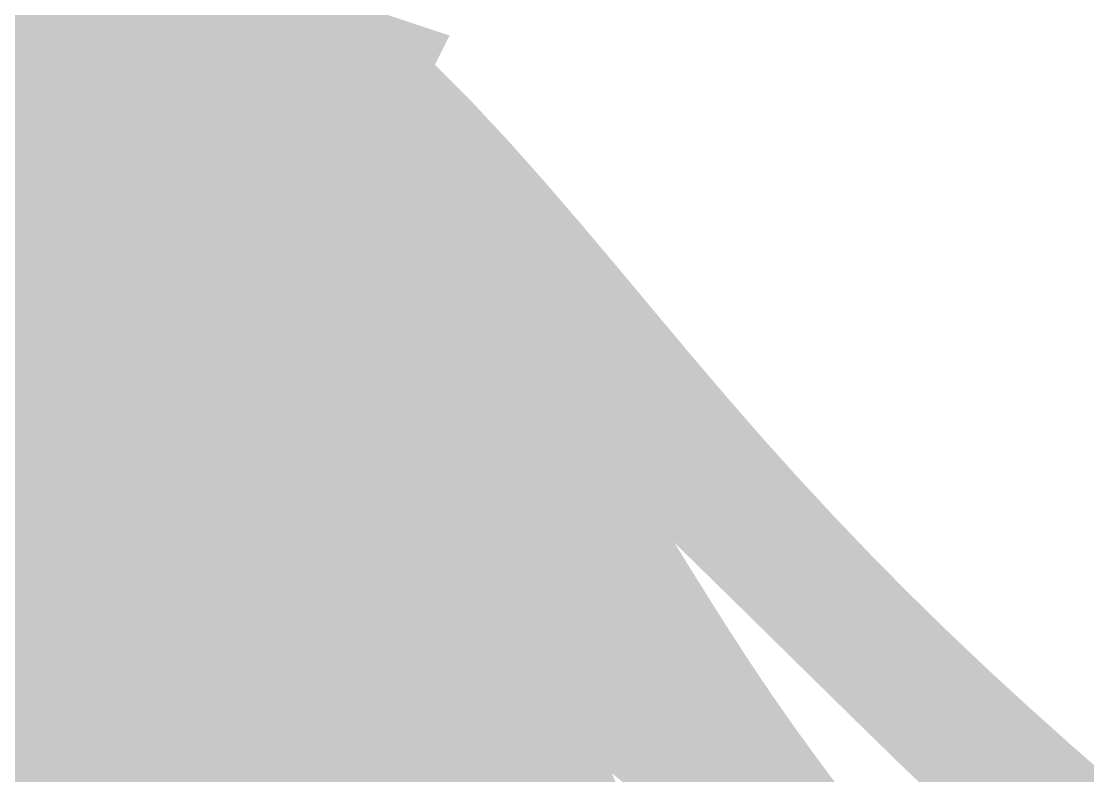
# Model space of a CAD drawing. Header units: millimetres. Extents: x -754 to 578, y -31 to 612.
# Drawn here: x -573.79 to -564.42, y 396.17 to 402.8 of the extents above; entities that cross this region are included whole.
import ezdxf

# ---------------------------------------------------------------- set-up
doc = ezdxf.new("R2010")
doc.units = ezdxf.units.MM
doc.layers.add('Images', color=7, linetype='Continuous')
doc.layers.add('magpiefill', color=3, linetype='Continuous')
picture_1 = doc.add_image_def('image14.jpg', size_in_pixel=(520, 700))

msp = doc.modelspace()

# ---------------------------------------------------------------- hatches: boundary and pattern name
at = {"layer": 'magpiefill', "true_color": 0x010101}
h = msp.add_hatch(color=18, dxfattribs=at)
h.dxf.hatch_style = 1
edge = h.paths.add_edge_path()
edge.add_line((-591.6616307479633, 405.9645275121389), (-593.3959141630291, 405.7872305405406))
edge.add_line((-593.3959141630293, 405.7872305405407), (-596.347737157852, 403.8484376320108))
edge.add_line((-596.3477371578518, 403.8484376320106), (-602.4200527467514, 399.4650788998319))
edge.add_line((-602.4200527467514, 399.4650788998321), (-605.962238186531, 396.0932631983837))
edge.add_line((-605.962238186531, 396.0932631983836), (-606.5526006314878, 396.0932631983836))
edge.add_line((-606.5526006314876, 396.0932631983836), (-607.1429657689539, 396.5990361135024))
edge.add_line((-607.142965768954, 396.5990361135026), (-607.2273032610905, 396.936217123746))
edge.add_line((-607.2273032610906, 396.9362171237457), (-608.9983959809805, 395.5874916830185))
edge.add_line((-608.9983959809805, 395.5874916830184), (-611.3598511458268, 393.9015838322942))
edge.add_line((-611.359851145827, 393.9015838322945), (-611.6128636222369, 394.9974242152158))
edge.add_line((-611.6128636222369, 394.9974242152158), (-611.5285261301004, 395.5874916830186))
edge.add_line((-611.5285261301004, 395.5874916830184), (-610.5164735319503, 396.6833306661862))
edge.add_line((-610.5164735319503, 396.6833306661866), (-610.1791235634039, 396.9362171237459))
edge.add_line((-610.1791235634038, 396.9362171237457), (-610.4321360398138, 397.1048076288675))
edge.add_line((-610.4321360398138, 397.1048076288679), (-612.0345537754305, 396.0089686457))
edge.add_line((-612.0345537754303, 396.0089686456998), (-612.4562412361136, 396.3461496559432))
edge.add_line((-612.4562412361139, 396.3461496559429), (-612.4562412361139, 396.5990361135024))
edge.add_line((-612.4562412361139, 396.5990361135026), (-613.1309438657169, 396.5990361135026))
edge.add_line((-613.1309438657166, 396.5990361135026), (-613.3839563421266, 396.936217123746))
edge.add_line((-613.3839563421265, 396.9362171237457), (-611.1911761615535, 398.1163520593513))
edge.add_line((-611.1911761615537, 398.1163520593515), (-610.7694887008707, 398.8750100322758))
edge.add_line((-610.7694887008707, 398.8750100322758), (-610.0104485791306, 399.5493734525163))
edge.add_line((-610.0104485791303, 399.5493734525163), (-611.5285261301004, 399.2964869949568))
edge.add_line((-611.5285261301004, 399.2964869949568), (-610.3477985476773, 400.3080314254406))
edge.add_line((-610.3477985476771, 400.3080314254406), (-606.3839256472141, 402.5840067439676))
edge.add_line((-606.3839256472144, 402.5840067439677), (-602.6730652231614, 405.2814590251758))
edge.add_line((-602.6730652231612, 405.2814590251754), (-598.4561798462883, 407.7260248488239))
edge.add_line((-598.4561798462883, 407.7260248488241), (-595.9260470046585, 409.243340794673))
edge.add_line((-595.9260470046585, 409.2433407946731), (-595.6730345282485, 410.1705906724729))
edge.add_line((-595.6730345282485, 410.1705906724729), (-594.7453194222354, 410.7606581402756))
edge.add_line((-594.7453194222353, 410.7606581402753), (-593.7332668240855, 410.3391811775942))
edge.add_line((-593.7332668240855, 410.3391811775945), (-593.0585641944821, 410.4234771300322))
edge.add_line((-593.0585641944823, 410.423477130032), (-591.6248241356492, 411.6036120656374))
edge.add_line((-591.6248241356492, 411.6036120656375), (-590.444093860716, 412.3622700385621))
edge.add_line((-590.444093860716, 412.3622700385621), (-590.3597563685795, 410.6763621878379))
edge.add_line((-590.3597563685793, 410.676362187838), (-590.6971090296357, 409.4119326995483))
edge.add_line((-590.6971090296357, 409.4119326995482), (-591.0344589981826, 409.243340794673))
edge.add_line((-591.0344589981828, 409.2433407946731), (-591.5404866435126, 409.4119326995483))
edge.add_line((-591.5404866435125, 409.4119326995482), (-592.2151865806059, 408.7375692793078))
edge.add_line((-592.2151865806059, 408.7375692793079), (-591.1741706519026, 407.8524855745219))
edge.add_line((-591.1741706519026, 407.8524855745221), (-590.9913734524439, 408.6442099232632))
edge.add_line((-590.9913734524438, 408.644209923263), (-590.1383189574658, 409.1314249071039))
edge.add_line((-590.138318957466, 409.1314249071039), (-588.8587385612541, 409.1923267800839))
edge.add_line((-588.858738561254, 409.1923267800838), (-588.1275497634184, 408.9487192881635))
edge.add_line((-588.1275497634185, 408.9487192881637), (-588.1275497634185, 408.4006024313429))
edge.add_line((-588.1275497634185, 408.4006024313427), (-588.7368728641115, 408.1569949394224))
edge.add_line((-588.7368728641117, 408.1569949394224), (-589.8945902556908, 407.9133874475018))
edge.add_line((-589.8945902556907, 407.913387447502), (-591.2351048467292, 406.8780556068406))
edge.add_line((-591.2351048467293, 406.8780556068403), (-591.2351048467293, 406.1472331310792))
edge.add_line((-591.2351048467293, 406.1472331310794), (-590.138318957466, 406.5735462419401))
edge.add_line((-590.138318957466, 406.5735462419399), (-587.4572924678996, 407.6088780826015))
edge.add_line((-587.4572924678995, 407.6088780826016), (-585.6902492831169, 408.5833080502828))
edge.add_line((-585.6902492831169, 408.5833080502829), (-583.9232087908448, 409.8622473828648))
edge.add_line((-583.923208790845, 409.8622473828647), (-581.6077740076861, 411.5674998263073))
edge.add_line((-581.6077740076861, 411.5674998263074), (-582.8264229015819, 411.1411867154467))
edge.add_line((-582.8264229015816, 411.1411867154469), (-583.9841402931611, 410.7148736045862))
edge.add_line((-583.9841402931612, 410.7148736045862), (-585.202789187057, 411.0193829694867))
edge.add_line((-585.202789187057, 411.0193829694866), (-586.2995750763203, 411.9329110641879))
edge.add_line((-586.2995750763201, 411.932911064188), (-586.9698323718391, 413.2727508699967))
edge.add_line((-586.9698323718391, 413.2727508699967), (-587.2135610736144, 414.795297694499))
edge.add_line((-587.2135610736144, 414.7952976944988), (-586.9088981770129, 416.1960407730409))
edge.add_line((-586.9088981770128, 416.1960407730411), (-585.6293177808009, 417.5967838515832))
edge.add_line((-585.6293177808008, 417.5967838515829), (-586.29957507632, 417.3531763596624))
edge.add_line((-586.2995750763201, 417.3531763596626), (-589.4680616619468, 415.7088257892002))
edge.add_line((-589.4680616619468, 415.7088257892002), (-592.2100250388497, 414.1862789646979))
edge.add_line((-592.2100250388497, 414.1862789646979), (-593.7333341368371, 412.9682415050961))
edge.add_line((-593.7333341368369, 412.968241505096), (-594.5254571294986, 411.8111073182276))
edge.add_line((-594.5254571294988, 411.811107318228), (-595.3785116244768, 411.141186715447))
edge.add_line((-595.3785116244766, 411.1411867154469), (-596.2924976217707, 410.8975792235266))
edge.add_line((-596.2924976217708, 410.8975792235263), (-596.8408919126573, 411.1411867154467))
edge.add_line((-596.8408919126572, 411.1411867154469), (-597.1455521167488, 411.5065979533273))
edge.add_line((-597.1455521167487, 411.5065979533271), (-597.0846206144325, 412.3592227752949))
edge.add_line((-597.0846206144325, 412.3592227752951), (-596.4752975137393, 413.7599658538372))
edge.add_line((-596.4752975137393, 413.7599658538371), (-596.9018234149733, 414.6734939485386))
edge.add_line((-596.9018234149735, 414.6734939485387), (-597.0236891121164, 413.8817695997975))
edge.add_line((-597.0236891121161, 413.8817695997974), (-597.5720807104925, 413.516358361917))
edge.add_line((-597.5720807104927, 413.5163583619168), (-598.9125953015309, 412.7246340131757))
edge.add_line((-598.9125953015308, 412.7246340131759), (-599.3391212027648, 413.0291433780764))
edge.add_line((-599.3391212027648, 413.0291433780764), (-599.7656497965088, 413.2727508699967))
edge.add_line((-599.7656497965089, 413.2727508699967), (-600.1921756977429, 413.6990639808574))
edge.add_line((-600.1921756977429, 413.699063980857), (-600.3749728972016, 414.3689845836379))
edge.add_line((-600.3749728972015, 414.3689845836383), (-600.3140413948853, 414.795297694499))
edge.add_line((-600.3140413948853, 414.7952976944988), (-600.8624329932621, 414.917101440459))
edge.add_line((-600.8624329932622, 414.9171014404591), (-601.1670958898634, 415.1607089323794))
edge.add_line((-601.1670958898633, 415.1607089323792), (-601.5936244836076, 415.5870220432399))
edge.add_line((-601.5936244836075, 415.5870220432402), (-601.9592188825249, 416.074237027081))
edge.add_line((-601.959218882525, 416.0742370270808), (-601.7764216830662, 416.9877651217821))
edge.add_line((-601.7764216830664, 416.987765121782), (-601.9592188825251, 416.987765121782))
edge.add_line((-601.959218882525, 416.987765121782), (-602.5076104809018, 417.1704707407224))
edge.add_line((-602.5076104809018, 417.1704707407224), (-603.0560020792782, 417.6576857245631))
edge.add_line((-603.0560020792783, 417.6576857245631), (-603.3606649758798, 418.266704454364))
edge.add_line((-603.3606649758797, 418.266704454364), (-603.2387992787368, 418.8148213111848))
edge.add_line((-603.2387992787368, 418.8148213111848), (-603.1169362741043, 419.4238400409856))
edge.add_line((-603.1169362741044, 419.4238400409855), (-603.421596478196, 419.4847419139657))
edge.add_line((-603.421596478196, 419.4847419139656), (-604.0309222713986, 420.0328587707864))
edge.add_line((-604.0309222713985, 420.0328587707867), (-604.3965166703163, 420.7636798467943))
edge.add_line((-604.3965166703164, 420.7636798467944), (-604.3355851680002, 421.4336004495754))
edge.add_line((-604.3355851680001, 421.4336004495752), (-603.2997334735635, 422.1035210523562))
edge.add_line((-603.2997334735636, 422.1035210523561), (-601.8982846876988, 422.8343435281172))
edge.add_line((-601.8982846876987, 422.8343435281173), (-600.9233671880882, 423.6260678768584))
edge.add_line((-600.9233671880885, 423.6260678768584), (-600.0703126931105, 424.3568903526195))
edge.add_line((-600.0703126931104, 424.3568903526196), (-599.948446995968, 424.4786940985798))
edge.add_line((-599.9484469959679, 424.4786940985797), (-599.6437840993664, 424.6004978445399))
edge.add_line((-599.6437840993663, 424.60049784454), (-599.2781897004485, 424.9050072094405))
edge.add_line((-599.2781897004487, 424.9050072094404), (-599.2172581981325, 425.1486147013608))
edge.add_line((-599.2172581981323, 425.1486147013605), (-599.2172581981323, 425.3313203203009))
edge.add_line((-599.2172581981323, 425.331320320301), (-599.2781897004485, 425.5749278122213))
edge.add_line((-599.2781897004487, 425.5749278122215), (-599.4609868999074, 425.7576334311619))
edge.add_line((-599.4609868999073, 425.7576334311617), (-599.6437840993664, 425.8794371771219))
edge.add_line((-599.6437840993663, 425.8794371771218), (-599.8875154936514, 425.940339050102))
edge.add_line((-599.8875154936517, 425.9403390501021), (-599.7047182941926, 426.0621427960623))
edge.add_line((-599.7047182941925, 426.0621427960619), (-599.4609868999073, 426.0621427960619))
edge.add_line((-599.4609868999073, 426.0621427960619), (-599.2172581981324, 426.1230446690419))
edge.add_line((-599.2172581981323, 426.1230446690421), (-598.7907296043883, 426.1230446690421))
edge.add_line((-598.7907296043885, 426.1230446690421), (-598.5470009026131, 426.1230446690421))
edge.add_line((-598.5470009026131, 426.1230446690421), (-598.3642037031544, 426.1839465420223))
edge.add_line((-598.3642037031544, 426.1839465420222), (-598.1814065036954, 426.3057502879824))
edge.add_line((-598.1814065036953, 426.3057502879827), (-598.0595408065528, 426.6102596528833))
edge.add_line((-598.059540806553, 426.6102596528832), (-597.9986066117267, 426.7929652718233))
edge.add_line((-597.9986066117267, 426.7929652718229), (-598.2423380060116, 427.0365727637435))
edge.add_line((-598.2423380060117, 427.0365727637437), (-599.0344609986734, 427.4628858746044))
edge.add_line((-599.0344609986734, 427.4628858746045), (-597.9986066117267, 427.2192783826839))
edge.add_line((-597.9986066117267, 427.2192783826839), (-597.4502150133499, 427.0974746367237))
edge.add_line((-597.4502150133497, 427.0974746367236), (-597.1455521167486, 427.280180255664))
edge.add_line((-597.1455521167487, 427.280180255664), (-597.1455521167487, 427.4019840016242))
edge.add_line((-597.1455521167487, 427.4019840016241), (-597.1455521167487, 427.7064933665246))
edge.add_line((-597.1455521167487, 427.7064933665246), (-597.3283520087174, 427.8282971124847))
edge.add_line((-597.3283520087174, 427.8282971124846), (-597.4502150133499, 428.1328064773851))
edge.add_line((-597.4502150133497, 428.1328064773853), (-596.9627549172895, 428.0719046044051))
edge.add_line((-596.9627549172898, 428.0719046044052), (-596.7190262155149, 428.0719046044052))
edge.add_line((-596.7190262155148, 428.0719046044052), (-596.353431816597, 428.0719046044052))
edge.add_line((-596.353431816597, 428.0719046044052), (-596.353431816597, 428.1937083503653))
edge.add_line((-596.353431816597, 428.1937083503652), (-596.4143633189132, 428.5591195882459))
edge.add_line((-596.4143633189133, 428.5591195882458), (-596.5362290160557, 428.8027256804127))
edge.add_line((-596.5362290160557, 428.8027256804127), (-596.5971605183719, 429.1072350453132))
edge.add_line((-596.5971605183719, 429.1072350453131), (-596.2924976217707, 429.1072350453131))
edge.add_line((-596.2924976217708, 429.1072350453131), (-596.0487689199955, 429.1681369182931))
edge.add_line((-596.0487689199955, 429.168136918293), (-595.9269032228531, 429.3508425372334))
edge.add_line((-595.9269032228532, 429.3508425372337), (-595.865971720537, 429.7771556480944))
edge.add_line((-595.8659717205368, 429.7771556480942), (-595.8050402182206, 429.8989593940544))
edge.add_line((-595.8050402182206, 429.8989593940545), (-595.5613088239353, 429.8989593940545))
edge.add_line((-595.5613088239353, 429.8989593940545), (-595.3785116244766, 429.8989593940545))
edge.add_line((-595.3785116244766, 429.8989593940545), (-595.2566459273337, 430.0207631400147))
edge.add_line((-595.2566459273338, 430.0207631400145), (-595.0738487278751, 430.0207631400145))
edge.add_line((-595.0738487278751, 430.0207631400145), (-595.0129172255589, 430.3252725049151))
edge.add_line((-595.0129172255587, 430.325272504915), (-595.0129172255587, 430.4470762508752))
edge.add_line((-595.0129172255587, 430.4470762508751), (-595.3175801221602, 430.5688799968352))
edge.add_line((-595.3175801221603, 430.5688799968353), (-595.0738487278751, 430.6906837427955))
edge.add_line((-595.0738487278751, 430.6906837427956), (-594.891051528416, 430.6906837427956))
edge.add_line((-594.8910515284161, 430.6906837427956), (-594.6473228266412, 430.6297818698156))
edge.add_line((-594.6473228266411, 430.6297818698155), (-594.3426599300396, 430.5688799968353))
edge.add_line((-594.3426599300395, 430.5688799968353), (-593.9161340288056, 430.6297818698155))
edge.add_line((-593.9161340288056, 430.6297818698155), (-593.306808235603, 430.7515856157756))
edge.add_line((-593.3068082356028, 430.7515856157755), (-593.0021453390013, 430.7515856157755))
edge.add_line((-593.0021453390015, 430.7515856157755), (-593.0021453390015, 430.5079781238552))
edge.add_line((-593.0021453390015, 430.5079781238554), (-592.9412138366853, 430.2034687589549))
edge.add_line((-592.9412138366852, 430.203468758955), (-592.5146852429411, 430.0207631400146))
edge.add_line((-592.514685242941, 430.0207631400145), (-591.9662936445642, 430.2034687589549))
edge.add_line((-591.9662936445644, 430.203468758955), (-591.6616307479633, 429.8380575210745))
edge.add_line((-591.6616307479633, 429.8380575210741), (-591.2346713526119, 429.4134059175619))
edge.add_arc((-697.0116096051438, 367.6571160641532), 122.4851011451525, 24.7196834331034, 30.277882808560207, ccw=False)
edge.add_arc((-583.7701799824425, 420.5060019884789), 2.563696012090701, 219.4264190677759, 277.5112522925736)
edge.add_arc((-580.9995321243102, 415.7312244077283), 3.304300319676726, 76.09792839104102, 137.4828955815185, ccw=False)
edge.add_arc((-581.1793824544405, 411.6900435844062), 7.313802878406496, 60.01917854986198, 82.34898294536907, ccw=False)
edge.add_arc((-581.080591747342, 407.2526051582473), 11.34433800916208, 55.16074552816218, 71.73216053091483, ccw=False)
edge.add_arc((-574.9151641905552, 411.1623251452896), 5.410432575110031, 86.65890143975243, 120.31950619075)
edge.add_arc((-573.2586460422407, 408.4864155861616), 8.556952759690395, 120.8490791888012, 144.9821508602809)
edge.add_arc((-579.110420396525, 412.7824083772958), 1.309188787850815, 152.0183299640194, 206.9559763139688)
edge.add_arc((-679.189156930095, 291.6035364355778), 155.9627583677982, 45.89312228263083, 50.63922831697852, ccw=False)
edge.add_line((-570.6392339100136, 403.5914652941225), (-570.7617969672579, 403.1021408818285))
edge.add_line((-570.7617969672577, 403.1021408818282), (-570.5789997677987, 402.8585333899078))
edge.add_line((-570.5789997677988, 402.8585333899083), (-570.0306054769123, 402.6758277709679))
edge.add_line((-570.0306054769123, 402.6758277709677), (-570.2134026763711, 402.3104165330872))
edge.add_line((-570.2134026763708, 402.3104165330873), (-569.9696739745959, 402.0059071681868))
edge.add_line((-569.9696739745959, 402.0059071681868), (-569.847808277453, 401.7013978032863))
edge.add_line((-569.8478082774533, 401.7013978032863), (-570.2743368711973, 401.3359865654059))
edge.add_line((-570.2743368711972, 401.3359865654057), (-570.3352683735134, 400.970575327525))
edge.add_line((-570.3352683735133, 400.9705753275249), (-570.1524711740545, 400.6051640896445))
edge.add_line((-570.1524711740547, 400.6051640896447), (-570.6399312701149, 400.4224584707044))
edge.add_line((-570.6399312701149, 400.4224584707043), (-571.1273913661751, 400.5442622166645))
edge.add_line((-571.1273913661751, 400.5442622166644), (-571.0664598638589, 400.1179491058037))
edge.add_line((-571.066459863859, 400.1179491058036), (-571.7367144668683, 399.9352434868635))
edge.add_line((-571.7367144668682, 399.9352434868637), (-572.0413773634697, 400.1179491058038))
edge.add_line((-572.0413773634698, 400.1179491058036), (-572.2241745629285, 400.1788509787838))
edge.add_line((-572.2241745629284, 400.178850978784), (-572.4069717623871, 399.9352434868637))
edge.add_line((-572.4069717623871, 399.9352434868637), (-572.7116346589886, 399.6916359949431))
edge.add_line((-572.7116346589886, 399.6916359949431), (-573.0162975555901, 399.8134397409035))
edge.add_line((-573.0162975555902, 399.8134397409034), (-573.8084205482519, 399.2653228840826))
edge.add_line((-573.8084205482518, 399.2653228840828), (-573.8084205482518, 399.5089303760031))
edge.add_line((-573.8084205482518, 399.5089303760029), (-574.3568121466282, 399.9961453598436))
edge.add_line((-574.3568121466282, 399.9961453598436), (-574.3568121466282, 400.2397528517641))
edge.add_line((-574.3568121466282, 400.2397528517644), (-574.478677843771, 400.117949105804))
edge.add_line((-574.478677843771, 400.1179491058036), (-574.8442722426884, 399.5698322489828))
edge.add_line((-574.8442722426884, 399.5698322489831), (-574.8442722426884, 399.2044210111026))
edge.add_line((-574.8442722426884, 399.2044210111025), (-574.8442722426884, 398.4126966623613))
edge.add_line((-574.8442722426884, 398.4126966623616), (-575.2707981439223, 398.4126966623616))
edge.add_line((-575.2707981439224, 398.4126966623616), (-575.4535953433815, 398.5954022813017))
edge.add_line((-575.4535953433816, 398.5954022813015), (-575.5145295382079, 398.7172060272617))
edge.add_line((-575.5145295382079, 398.7172060272616), (-576.1238526389005, 398.8999116462019))
edge.add_line((-576.1238526389005, 398.899911646202), (-576.428515535502, 399.0826172651423))
edge.add_line((-576.428515535502, 399.0826172651424), (-576.5503812326449, 398.9608135191822))
edge.add_line((-576.5503812326449, 398.9608135191824), (-576.5503812326449, 398.6563041542818))
edge.add_line((-576.5503812326449, 398.6563041542817), (-576.9159756315622, 398.1690891704408))
edge.add_line((-576.9159756315622, 398.1690891704408), (-577.1597043333376, 398.3517947893811))
edge.add_line((-577.1597043333376, 398.3517947893812), (-577.1597043333376, 398.5345004083215))
edge.add_line((-577.1597043333376, 398.5345004083214), (-577.8908958236831, 398.351794789381))
edge.add_line((-577.8908958236831, 398.3517947893812), (-578.2564902226009, 397.9254816785205))
edge.add_line((-578.2564902226006, 397.9254816785207), (-579.0486105227519, 397.6209723136201))
edge.add_line((-579.0486105227521, 397.62097231362), (-579.4142049216699, 397.8036779325603))
edge.add_line((-579.4142049216699, 397.8036779325606), (-579.5970048136388, 398.1081872974611))
edge.add_line((-579.5970048136388, 398.1081872974609), (-579.9016650177299, 398.1081872974609))
edge.add_line((-579.9016650177299, 398.1081872974609), (-580.5719223132492, 397.5600704406401))
edge.add_line((-580.5719223132494, 397.5600704406401), (-581.1812481064525, 396.9510517108391))
edge.add_line((-581.1812481064525, 396.9510517108391), (-581.7905712071451, 396.220229235078))
edge.add_line((-581.790571207145, 396.2202292350779), (-582.2780313032052, 395.6112105052771))
edge.add_line((-582.2780313032052, 395.6112105052772), (-582.7045598969493, 395.18489879417))
edge.add_line((-582.7045598969491, 395.1848987941697), (-583.3138829976424, 395.0021931752294))
edge.add_line((-583.3138829976423, 395.0021931752295), (-583.8622772885287, 395.1239969211897))
edge.add_line((-583.8622772885287, 395.1239969211898), (-584.2278716874465, 395.489406759317))
edge.add_line((-584.2278716874465, 395.4894067593171), (-584.5934660863643, 395.8548179971976))
edge.add_line((-584.5934660863643, 395.8548179971973), (-584.776263285823, 396.4029348540181))
edge.add_line((-584.7762632858229, 396.4029348540183), (-585.0809261824244, 396.829247964879))
edge.add_line((-585.0809261824245, 396.8292479648788), (-585.385589079026, 396.890149837859))
edge.add_line((-585.385589079026, 396.890149837859), (-585.7511834779438, 397.0119535838191))
edge.add_line((-585.7511834779436, 397.0119535838193), (-586.0558436820347, 397.0119535838193))
edge.add_line((-586.0558436820351, 397.0119535838193), (-586.6042379729217, 397.8645798055405))
edge.add_line((-586.6042379729217, 397.8645798055405), (-587.1526295712981, 398.5954022813015))
edge.add_line((-587.152629571298, 398.5954022813015), (-587.3963582730729, 398.5954022813015))
edge.add_line((-587.396358273073, 398.5954022813015), (-587.8838183691337, 398.8390097732221))
edge.add_line((-587.8838183691336, 398.8390097732221), (-588.7368728641115, 399.6307341219632))
edge.add_line((-588.7368728641117, 399.6307341219632), (-588.9806042583965, 399.9961453598436))
edge.add_line((-588.9806042583964, 399.9961453598436), (-589.102467263029, 400.2397528517641))
edge.add_line((-589.102467263029, 400.2397528517644), (-589.1634014578556, 400.6051640896448))
edge.add_line((-589.1634014578555, 400.6051640896447), (-589.4071301596304, 400.6051640896447))
edge.add_line((-589.4071301596305, 400.6051640896447), (-589.9555217580073, 400.7878697085851))
edge.add_line((-589.9555217580073, 400.7878697085849), (-590.0164559528336, 400.9096734545451))
edge.add_line((-590.0164559528336, 400.9096734545452), (-590.2601846546085, 401.2750846924257))
edge.add_line((-590.2601846546085, 401.2750846924256), (-590.3211161569246, 401.3968884383858))
edge.add_line((-590.3211161569246, 401.3968884383856), (-590.6257790535261, 402.0668090411666))
edge.add_line((-590.6257790535262, 402.0668090411667), (-590.991373452444, 402.3104165330873))
edge.add_line((-590.9913734524438, 402.3104165330873), (-591.1741706519025, 402.4931221520274))
edge.add_line((-591.1741706519026, 402.4931221520275), (-591.4179020461879, 402.8585333899082))
edge.add_line((-591.4179020461879, 402.8585333899083), (-591.5397677433303, 403.345748373749))
edge.add_line((-591.5397677433303, 403.3457483737487), (-591.5397677433303, 403.6502563388958))
edge.add_line((-591.5397677433303, 403.6502563388957), (-591.1132391495863, 404.2592750686966))
edge.add_line((-591.1132391495864, 404.2592750686966), (-591.2960363490455, 404.1983731957164))
edge.add_line((-591.2960363490455, 404.1983731957165), (-591.7225649427895, 404.6855881795574))
edge.add_line((-591.7225649427895, 404.6855881795574), (-591.7834964451057, 405.1119012904181))
edge.add_line((-591.7834964451056, 405.1119012904179), (-591.2960363490454, 405.8427237661788))
edge.add_line((-591.2960363490455, 405.8427237661789), (-591.6616307479633, 405.9645275121391))
at = {"layer": 'magpiefill'}
h = msp.add_hatch(color=253, dxfattribs=at)
h.dxf.hatch_style = 1
h.paths.add_polyline_path([(-563.4687173601025, 395.4915434874584), (-563.8463086087934, 395.8130237720737), (-564.2279302690789, 396.1424078355257), (-564.6072051183548, 396.4755653025435), (-564.8175948065453, 396.6645212823427), (-564.8051742766304, 396.4547029154165), (-564.8539996046636, 396.3381798015208), (-564.9550298495784, 396.3013909353268), (-565.0992240703075, 396.3307753115063), (-565.2775413257834, 396.4127719247314), (-565.4809406749395, 396.533819769673), (-565.7003811767086, 396.6803578410028), (-565.9268218900232, 396.8388251333932), (-566.1525841475582, 396.9982097654473), (-566.3754383769553, 397.1576963515005), (-566.5945172795975, 397.3190186298192), (-566.8089535568687, 397.4839103386702), (-567.017879910152, 397.654105216321), (-567.2204290408306, 397.8313370010382), (-567.4157336502881, 398.0173394310885), (-567.6029264399076, 398.2138462447393), (-567.7814207085247, 398.4218645415953), (-567.9517521447808, 398.639494866616), (-568.1147370347697, 398.8641111260982), (-568.2711916645848, 399.0930872263388), (-568.4219323203197, 399.3237970736349), (-568.5677752880681, 399.5536145742839), (-568.7095368539235, 399.7799136345826), (-568.8480333039796, 400.0000681608286), (-568.9805784603728, 400.2093478816026), (-569.0904762894133, 400.3946058146238), (-569.1575282934535, 400.5405907998951), (-569.1615359748465, 400.6320516774198), (-569.0823008359453, 400.6537372872014), (-568.8996243791022, 400.5903964692421), (-568.5933081066705, 400.4267780635463), (-568.1431535210035, 400.1476309101162), (-568.2376288065623, 400.260301059731), (-568.5586920330799, 400.6442327386952), (-568.880455850127, 401.0256472356949), (-569.2021334400524, 401.3992181712243), (-569.5229379852051, 401.7596191657764), (-569.8420826679343, 402.1015238398462), (-570.1587806705886, 402.4196058139272), (-570.2134026763708, 402.3104165330873), (-569.9696739745959, 402.0059071681868), (-569.8478082774533, 401.7013978032863), (-570.1522841544308, 401.4405503273068), (-569.980061686241, 401.1894867414084), (-569.7968497845691, 400.9201836005699), (-569.6052970332707, 400.6362081278395), (-569.4080520162019, 400.341127546266), (-569.2077633172186, 400.0385090788981), (-569.0070795201767, 399.731919948785), (-568.8086492089323, 399.4249273789748), (-568.6151209673411, 399.121098592516), (-568.4284341040313, 398.823317037337), (-568.2476908267174, 398.5317310608826), (-568.0712840678867, 398.2458052354797), (-568.0550817407488, 398.2196093474171), (-567.4586512310602, 397.6349046686934), (-566.9303559843487, 397.1151523427465), (-566.4620658074413, 396.6550071480832), (-566.0456505071653, 396.2491238632107), (-565.6729798903481, 395.8921572666355), (-565.335923763817, 395.5787621368648), (-565.0263519343996, 395.3035932524052), (-564.7361342089224, 395.061305391764), (-564.4584231509951, 394.8468450445922), (-564.1915023513524, 394.6563255451191), (-563.9349381575112, 394.4861519387185), (-563.688296916988, 394.3327292707639), (-563.4511449772995, 394.1924625866289), (-563.2230486859623, 394.0617569316875), (-563.0035743904938, 393.9370173513131), (-562.7922884384099, 393.8146488908791), (-562.5889569971781, 393.6919957034744), (-562.3941455140683, 393.5701583730491), (-562.2086192563015, 393.4511765912688), (-562.0331434910978, 393.3370900497979), (-561.8684834856776, 393.2299384403024), (-561.715404507262, 393.1317614544465), (-561.5746718230711, 393.0445987838963), (-561.4470507003255, 392.9704901203162), (-561.3330173067069, 392.9109482351424), (-561.2318914117415, 392.8653782188914), (-561.1427036854166, 392.8326582418503), (-561.0644847977194, 392.8116664743067), (-560.9962654186371, 392.8012810865476), (-560.9370762181574, 392.8003802488607), (-560.8859478662672, 392.8078421315328), (-560.8419110329537, 392.8225449048508), (-560.8044300364545, 392.843630198632), (-560.7747037880066, 392.8712934808071), (-560.7543648470972, 392.9059936788375), (-560.7450457732135, 392.9481897201837), (-560.7483791258429, 392.9983405323063), (-560.7659974644722, 393.0569050426667), (-560.7995333485891, 393.1243421787248), (-560.8506193376802, 393.2011108679418), (-560.9209645200721, 393.287984491005), (-561.012584099445, 393.3869942415089), (-561.1275698083185, 393.5004857662747), (-561.2680133792124, 393.6308047121234), (-561.4360065446456, 393.7802967258762), (-561.6336410371382, 393.9513074543542), (-561.8630085892095, 394.1461825443783), (-562.1262009333786, 394.3672676427701), (-562.4238983096444, 394.6158290593354), (-562.7511349879237, 394.8888157558187), (-563.1015337456109, 395.1820973569498)])
h = msp.add_hatch(color=255, dxfattribs=at)
h.dxf.hatch_style = 1
h.paths.add_polyline_path([(-567.3768808671318, 397.1479948908676), (-567.5520122271616, 397.4166343888202), (-567.7250518356219, 397.688792327123), (-567.8976067600257, 397.9650041334511), (-568.0712840678866, 398.2458052354797), (-568.2476908267174, 398.5317310608829), (-568.4284341040313, 398.823317037337), (-568.6151209673411, 399.121098592516), (-568.8086492089323, 399.4249273789748), (-569.0070795201767, 399.731919948785), (-569.2077633172187, 400.0385090788985), (-569.4080520162019, 400.341127546266), (-569.6052970332707, 400.6362081278395), (-569.7968497845691, 400.9201836005699), (-569.980061686241, 401.1894867414084), (-570.1522841544308, 401.4405503273068), (-570.2743368711972, 401.3359865654057), (-570.3352683735133, 400.9705753275249), (-570.1524711740547, 400.6051640896447), (-570.1933005362515, 400.5898607777398), (-570.1232861237049, 400.2894889277958), (-570.0422031939047, 400.0132007631522), (-569.9524492437989, 399.7581385283946), (-569.8564217703347, 399.521444468107), (-569.7565182704601, 399.3002608268736), (-569.6551362411226, 399.091729849279), (-569.55467317927, 398.8929937799081), (-569.45752658185, 398.7011948633448), (-569.3656858624857, 398.5140366224308), (-569.2795081015037, 398.3314676930369), (-569.1989422959055, 398.1539979892904), (-569.1239374426935, 397.9821374253189), (-569.054442538869, 397.8163959152499), (-568.9904065814344, 397.6572833732115), (-568.9317785673912, 397.5053097133308), (-568.8785074937417, 397.3609848497355), (-568.8302192390166, 397.2246827200976), (-568.7852472078638, 397.096233356263), (-568.7416016864596, 396.9753308136225), (-568.6972929609809, 396.8616691475662), (-568.6503313176042, 396.7549424134851), (-568.5987270425063, 396.6548446667692), (-568.5404904218638, 396.5610699628093), (-568.4736317418535, 396.4733123569957), (-568.3966204542759, 396.3909514509063), (-568.3097626734273, 396.3121090308676), (-568.2138236792285, 396.2345924293955), (-568.1095687515999, 396.1562089790037), (-567.9977631704621, 396.0747660122073), (-567.8791722157357, 395.98807086152), (-567.7545611673409, 395.8939308594573), (-567.6246953051981, 395.7901533385331), (-567.4904589469153, 395.6752680205958), (-567.353212560848, 395.5506941848263), (-567.2144356530399, 395.4185734997392), (-567.0756077295335, 395.2810476338483), (-566.9382082963722, 395.1402582556685), (-566.8037168595991, 394.9983470337141), (-566.6736129252571, 394.8574556364996), (-566.5493759993896, 394.7197257325391), (-566.4317118224359, 394.5865171115887), (-566.3182310724212, 394.4560620483722), (-566.2057706617674, 394.3258109388536), (-566.091167502896, 394.193214178999), (-565.971258508229, 394.0557221647726), (-565.8428805901875, 393.9107852921392), (-565.702870661194, 393.7558539570642), (-565.5480656336694, 393.5883785555121), (-565.3774281550831, 393.4080276425099), (-565.1984238130935, 393.2233424093271), (-565.0206439304071, 393.0450822062959), (-564.853679829729, 392.8840063837478), (-564.7071228337657, 392.7508742920146), (-564.5905642652227, 392.6564452814276), (-564.5135954468059, 392.6114787023192), (-564.4858077012217, 392.6267339050204), (-564.5125213887457, 392.7087806423771), (-564.5819730199354, 392.8474302772923), (-564.6781281429186, 393.0283045751834), (-564.7849523058226, 393.237025301467), (-564.8864110567752, 393.4592142215605), (-564.9664699439035, 393.6804931008804), (-565.0090945153354, 393.8864837048444), (-564.9979984622386, 394.0669029341567), (-565.13142109237, 394.2282967134596), (-565.3587138282547, 394.503620541116), (-565.5828945176594, 394.7762927914035), (-565.802466645074, 395.0452596273784), (-566.0170900846792, 395.3109629756729), (-566.2267138080769, 395.5742187038121), (-566.4312867868687, 395.8358426793224), (-566.6307579926569, 396.0966507697295), (-566.8250763970435, 396.3574588425591), (-567.0141909716305, 396.6190827653373), (-567.1980506880197, 396.8823384055901)])
h = msp.add_hatch(color=255, dxfattribs=at)
h.dxf.hatch_style = 1
h.paths.add_polyline_path([(-566.9720420186517, 398.795836724414), (-567.2860013291752, 399.1454050523665), (-567.600751395718, 399.5061916739309), (-567.9180529882242, 399.8791785783075), (-568.1431535210035, 400.1476309101162), (-568.5933081066705, 400.4267780635463), (-568.8996243791022, 400.5903964692421), (-569.0823008359453, 400.6537372872014), (-569.1615359748465, 400.6320516774198), (-569.1575282934535, 400.5405907998951), (-569.0904762894133, 400.3946058146238), (-568.9805784603728, 400.2093478816026), (-568.8480333039796, 400.0000681608286), (-568.7095368539235, 399.7799136345826), (-568.5677752880681, 399.5536145742839), (-568.4219323203197, 399.3237970736349), (-568.2711916645848, 399.0930872263388), (-568.1147370347697, 398.8641111260982), (-567.9517521447808, 398.639494866616), (-567.7814207085247, 398.4218645415953), (-567.6029264399076, 398.2138462447393), (-567.4157336502881, 398.0173394310885), (-567.2204290408306, 397.8313370010382), (-567.017879910152, 397.654105216321), (-566.8089535568687, 397.4839103386702), (-566.5945172795975, 397.3190186298192), (-566.3754383769553, 397.1576963515005), (-566.1525841475582, 396.9982097654473), (-565.9268218900232, 396.8388251333932), (-565.7003811767086, 396.6803578410028), (-565.4809406749395, 396.533819769673), (-565.2775413257834, 396.4127719247314), (-565.0992240703075, 396.3307753115063), (-564.9550298495784, 396.3013909353268), (-564.8539996046636, 396.3381798015208), (-564.8051742766304, 396.4547029154165), (-564.8175948065453, 396.6645212823427), (-564.9777559340167, 396.8083657978572), (-565.3346467451373, 397.1377412858982), (-565.678706587502, 397.4648730899052), (-566.012205748573, 397.7920048728189), (-566.3374145158133, 398.1213802975814), (-566.6566031766854, 398.4552430271325)])
h = msp.add_hatch(color=253, dxfattribs=at)
h.dxf.hatch_style = 1
h.paths.add_polyline_path([(-563.6031410987353, 392.346829576206), (-563.8023060251277, 392.6006261816918), (-564.010773168337, 392.8618761389679), (-564.226841942654, 393.1290411859017), (-564.448726735147, 393.4006935446554), (-564.674641932885, 393.6754054373915), (-564.9028019229366, 393.9517490862721), (-564.9979984622386, 394.0669029341567), (-565.0090945153354, 393.8864837048444), (-564.9664699439035, 393.6804931008804), (-564.8864110567752, 393.4592142215605), (-564.7849523058226, 393.237025301467), (-564.6781281429186, 393.0283045751834), (-564.5819730199354, 392.8474302772923), (-564.5125213887457, 392.7087806423771), (-564.4858077012217, 392.6267339050204), (-564.5135954468059, 392.6114787023192), (-564.5905642652227, 392.6564452814276), (-564.7071228337657, 392.7508742920146), (-564.853679829729, 392.8840063837478), (-565.0206439304071, 393.0450822062959), (-565.1984238130935, 393.2233424093271), (-565.3774281550831, 393.4080276425099), (-565.5480656336694, 393.5883785555121), (-565.702870661194, 393.7558539570642), (-565.8428805901875, 393.9107852921392), (-565.971258508229, 394.0557221647726), (-566.091167502896, 394.193214178999), (-566.2057706617674, 394.3258109388536), (-566.3182310724212, 394.4560620483722), (-566.4317118224359, 394.5865171115887), (-566.5493759993896, 394.7197257325391), (-566.6736129252571, 394.8574556364996), (-566.8037168595991, 394.9983470337141), (-566.9382082963722, 395.1402582556685), (-567.0756077295335, 395.2810476338483), (-567.2144356530399, 395.4185734997392), (-567.353212560848, 395.5506941848263), (-567.4904589469153, 395.6752680205958), (-567.6246953051981, 395.7901533385331), (-567.7545611673409, 395.8939308594573), (-567.8791722157357, 395.98807086152), (-567.997763170462, 396.0747660122069), (-568.1095687515999, 396.1562089790037), (-568.2138236792285, 396.2345924293955), (-568.3097626734273, 396.3121090308676), (-568.3966204542759, 396.3909514509063), (-568.4736317418535, 396.4733123569957), (-568.5404904218638, 396.5610699628093), (-568.5987270425063, 396.6548446667692), (-568.6503313176042, 396.7549424134851), (-568.6972929609809, 396.8616691475662), (-568.7416016864596, 396.9753308136225), (-568.7852472078638, 397.096233356263), (-568.8302192390166, 397.2246827200976), (-568.8785074937417, 397.3609848497355), (-568.9317785673912, 397.5053097133308), (-568.9904065814344, 397.6572833732115), (-569.054442538869, 397.8163959152499), (-569.1239374426935, 397.9821374253189), (-569.1989422959055, 398.1539979892904), (-569.2795081015037, 398.3314676930369), (-569.3656858624857, 398.5140366224308), (-569.45752658185, 398.7011948633448), (-569.55467317927, 398.8929937799081), (-569.6551362411227, 399.091729849279), (-569.7565182704601, 399.3002608268736), (-569.8564217703347, 399.521444468107), (-569.9524492437989, 399.7581385283946), (-570.0422031939047, 400.0132007631522), (-570.1232861237049, 400.2894889277958), (-570.1933005362515, 400.5898607777398), (-570.639931270115, 400.4224584707043), (-570.295735119341, 399.781494334802), (-569.9781542172095, 399.1622275180199), (-569.684173513713, 398.5640934372458), (-569.4107779588433, 397.9865275093674), (-569.1549525025929, 397.4289651512723), (-568.9136820949539, 396.8908417798483), (-568.6839516859185, 396.3715928119829), (-568.6048761293815, 396.1925192855218), (-568.2641591554249, 395.9177747558045), (-567.9758644911037, 395.6533707725413), (-567.7331737597298, 395.3996658306795), (-567.5292685846156, 395.1570184251669), (-567.3573305890724, 394.9257870509506), (-567.2105413964126, 394.7063302029788), (-567.0820826299481, 394.4990063761978), (-566.9651359129911, 394.3041740655559), (-566.8537259104163, 394.1218643082781), (-566.7452494533536, 393.9507983107011), (-566.637946414496, 393.7893698214385), (-566.5300566665356, 393.6359725891051), (-566.4198200821658, 393.4890003623146), (-566.3054765340794, 393.3468468896818), (-566.1852658949687, 393.2079059198205), (-566.0574280375267, 393.0705712013447), (-565.9206832571407, 392.9335381860602), (-565.7756735399729, 392.7967091385359), (-565.6235212948802, 392.6602880265326), (-565.4653489307192, 392.5244788178101), (-565.3022788563468, 392.3894854801287), (-565.1354334806197, 392.2555119812492), (-564.9659352123944, 392.1227622889315), (-564.7949064605281, 391.9914403709362), (-564.6234781322601, 391.8618521800755), (-564.4528151283623, 391.7347116093696), (-564.2840908479898, 391.610834536891), (-564.1184786902973, 391.4910368407114), (-563.9571520544397, 391.3761343989039), (-563.8012843395721, 391.2669430895402), (-563.6520489448491, 391.1642787906927), (-563.5106192694255, 391.0689573804335), (-563.3779476370236, 390.9816077646304), (-563.2541020696316, 390.9021109603319), (-563.138929513806, 390.8301610123823), (-563.0322769161024, 390.7654519656254), (-562.933991223077, 390.7076778649053), (-562.8439193812853, 390.6565327550662), (-562.7619083372834, 390.6117106809521), (-562.6878050376274, 390.5729056874067), (-562.6214479262566, 390.539871309871), (-562.562641436645, 390.512599046173), (-562.5111814996508, 390.4911398847372), (-562.4668640461315, 390.4755448139882), (-562.4294850069454, 390.4658648223505), (-562.3988403129498, 390.4621508982488), (-562.374725895003, 390.4644540301077), (-562.3569376839627, 390.472825206352), (-562.3455862201915, 390.4876808611585), (-562.3420404820696, 390.5108992117165), (-562.3479840574822, 390.5447239209656), (-562.3651005343153, 390.591398651848), (-562.395073500453, 390.6531670673038), (-562.4395865437813, 390.7322728302744), (-562.500323252185, 390.8309596037008), (-562.5789672135495, 390.9514710505235), (-562.6767088428454, 391.0953284425931), (-562.7927658633863, 391.2611634873948), (-562.9258628255714, 391.4468855013241), (-563.0747242797997, 391.6504038007746), (-563.2380747764705, 391.8696277021423), (-563.4146388659825, 392.1024665218209)])
h = msp.add_hatch(color=255, dxfattribs=at)
h.dxf.hatch_style = 1
h.paths.add_polyline_path([(-568.6839516859185, 396.3715928119829), (-568.9136820949539, 396.8908417798483), (-569.1549525025929, 397.4289651512723), (-569.4107779588433, 397.9865275093674), (-569.684173513713, 398.5640934372458), (-569.9781542172095, 399.1622275180199), (-570.295735119341, 399.781494334802), (-570.639931270115, 400.4224584707043), (-571.1273913661751, 400.5442622166644), (-571.066459863859, 400.1179491058036), (-571.3749541457594, 400.0338562275734), (-571.2452034793822, 399.6175624411488), (-571.0893583605656, 399.098843367328), (-570.9125750658317, 398.4946914004471), (-570.7200098717024, 397.8220989348428), (-570.5168190546997, 397.098058364851), (-570.3081588913461, 396.3395620848083), (-570.0991856581635, 395.563602489051), (-570.0668180978003, 395.4404889909378), (-569.8321389221787, 395.1019390776204), (-569.6280793638704, 394.8199647433759), (-569.4505858837041, 394.5856096050335), (-569.2956049425082, 394.3899172794232), (-569.1590830011112, 394.2239313833749), (-569.036966520342, 394.0786955337181), (-568.9252019610291, 393.945253347283), (-568.8197357840007, 393.8146484408984), (-568.7170922535099, 393.679638129633), (-568.616106847505, 393.5398345215102), (-568.5161928473589, 393.3965634227919), (-568.4167635344437, 393.2511506397392), (-568.3172321901327, 393.1049219786147), (-568.2170120957984, 392.9592032456798), (-568.1155165328129, 392.8153202471955), (-568.0121587825495, 392.6745987894245), (-567.9067092553166, 392.5384539118867), (-567.8003668771684, 392.4086575871371), (-567.6946877030947, 392.2870710209878), (-567.5912277880857, 392.1755554192524), (-567.4915431871312, 392.0759719877439), (-567.3971899552215, 391.990181932275), (-567.3097241473469, 391.9200464586589), (-567.2307018184971, 391.8674267727087), (-567.1616551172301, 391.8353138351682), (-567.1040205663757, 391.8312176265057), (-567.0592107823313, 391.8637778821216), (-567.028638381495, 391.9416343374143), (-567.0137159802644, 392.0734267277845), (-567.015856195037, 392.2677947886308), (-567.0364716422106, 392.5333782553531), (-567.0769749381828, 392.8788168633513), (-567.2551548943615, 393.2446585214676), (-567.4424114895867, 393.6363252455661), (-567.6353055543954, 394.0466295923162), (-567.8338115745877, 394.4753930846547), (-568.0379040359652, 394.9224372455177), (-568.2475574243288, 395.3875835978423), (-568.462746225479, 395.8706536645642)])
h = msp.add_hatch(color=255, dxfattribs=at)
h.dxf.hatch_style = 1
h.paths.add_polyline_path([(-570.3921204459805, 395.7684769823296), (-570.5277979145749, 396.2467307331852), (-570.6779423066989, 396.7738754151002), (-570.8418283050236, 397.3448830045876), (-571.0187305922203, 397.9547254781588), (-571.2079238509598, 398.5983748123268), (-571.4086827639135, 399.2708029836041), (-571.6202820137524, 399.9669819685029), (-571.7367144668682, 399.9352434868637), (-572.0413773634698, 400.1179491058036), (-572.2241745629284, 400.178850978784), (-572.3912404358399, 399.9562080805011), (-572.3528725251466, 399.7665293820547), (-572.3100712175728, 399.5823294800438), (-572.2641695284173, 399.4011648008931), (-572.216500472979, 399.2205917710286), (-572.1683970665566, 399.0381668168756), (-572.1211923244491, 398.8514463648595), (-572.0762192619554, 398.6579868414066), (-572.0348108943743, 398.4553446729416), (-571.997959025868, 398.2419722226695), (-571.9652906160504, 398.0199056009125), (-571.9360914133994, 397.7920768547714), (-571.9096471663923, 397.5614180313474), (-571.8852436235067, 397.3308611777417), (-571.8621665332203, 397.1033383410553), (-571.8397016440101, 396.8817815683896), (-571.8171347043541, 396.6691229068457), (-571.7939470324303, 396.4674572834978), (-571.7704022252202, 396.2755311453137), (-571.7469594494063, 396.091253819235), (-571.7240778716707, 395.9125346322024), (-571.702216658696, 395.7372829111574), (-571.6818349771643, 395.563407983041), (-571.6633919937575, 395.3888191747945), (-571.6473468751587, 395.2114258133589), (-571.633861181661, 395.0298596132508), (-571.6219060480045, 394.8456418392897), (-571.6101550025398, 394.6610161438697), (-571.5972815736185, 394.4782261793854), (-571.5819592895913, 394.2995155982316), (-571.5628616788097, 394.1271280528025), (-571.5386622696243, 393.963307195493), (-571.5080345903863, 393.8102966786977), (-571.4699072606376, 393.669626265306), (-571.4242292646793, 393.5399701601885), (-571.371204678004, 393.419288678711), (-571.3110375761036, 393.30554213624), (-571.2439320344705, 393.1966908481398), (-571.1700921285967, 393.0906951297776), (-571.0897219339743, 392.9855152965187), (-571.0030255260951, 392.8791116637282), (-570.9104025490944, 392.7699459686888), (-570.8130349216763, 392.6584856363457), (-570.7123001311874, 392.5456995135604), (-570.6095756649755, 392.4325564471948), (-570.5062390103866, 392.3200252841096), (-570.4036676547687, 392.2090748711674), (-570.3032390854678, 392.1006740552292), (-570.2063307898313, 391.9957916831567), (-570.1141501922957, 391.8955325820758), (-570.0272244656579, 391.8015455001718), (-569.9459107198039, 391.7156151658932), (-569.8705660646202, 391.6395263076901), (-569.801547609993, 391.5750636540109), (-569.7392124658088, 391.5240119333056), (-569.6839177419537, 391.4881558740232), (-569.6360205483139, 391.4692802046133), (-569.5957759644381, 391.4688467033988), (-569.563030948524, 391.4870253482017), (-569.537530428431, 391.5236631667161), (-569.519019332019, 391.5786071866377), (-569.507242587148, 391.6517044356618), (-569.5019451216773, 391.7428019414837), (-569.502871863467, 391.8517467317982), (-569.5097677403767, 391.9783858343011), (-569.5223436634508, 392.1221073451251), (-569.5401744764724, 392.2804636341551), (-569.5628010064094, 392.4505481397133), (-569.5897640802292, 392.6294543001221), (-569.6206045248997, 392.8142755537048), (-569.6548631673885, 393.0021053387828), (-569.6920808346636, 393.1900370936793), (-569.7317983536924, 393.3751642567162), (-569.7739221819372, 393.5564117375706), (-569.8198212988367, 393.7400303313347), (-569.8712303143242, 393.9341023044548), (-569.9298838383329, 394.1467099233772), (-569.9975164807962, 394.385935454549), (-570.0758628516471, 394.6598611644155), (-570.1666575608186, 394.9765693194239), (-570.2716352182445, 395.3441421860206)])
h = msp.add_hatch(color=253, dxfattribs=at)
h.dxf.hatch_style = 1
h.paths.add_polyline_path([(-568.9090861702233, 390.7109586493003), (-569.0397639443853, 391.2847524728369), (-569.1851603443307, 391.9101248863334), (-569.344331541546, 392.5800644663901), (-569.5163337075172, 393.2875597896065), (-569.7002230137311, 394.0255994325818), (-569.8950556316737, 394.7871719719152), (-570.0991856581635, 395.563602489051), (-570.3081588913461, 396.3395620848083), (-570.5168190546997, 397.0980583648508), (-570.7200098717024, 397.8220989348428), (-570.9125750658317, 398.4946914004471), (-571.0893583605656, 399.098843367328), (-571.2452034793822, 399.6175624411488), (-571.3749541457594, 400.0338562275734), (-571.6202820137524, 399.9669819685029), (-571.4086827639135, 399.2708029836041), (-571.2079238509598, 398.5983748123268), (-571.0187305922203, 397.9547254781588), (-570.8418283050236, 397.3448830045876), (-570.6779423066989, 396.7738754151004), (-570.5277979145749, 396.2467307331852), (-570.3921204459805, 395.7684769823296), (-570.2716352182445, 395.3441421860206), (-570.1666575608186, 394.9765693194239), (-570.0758628516471, 394.6598611644155), (-569.9975164807962, 394.3859354545488), (-569.9298838383329, 394.1467099233772), (-569.8712303143242, 393.9341023044548), (-569.8198212988367, 393.7400303313347), (-569.7739221819372, 393.5564117375706), (-569.7317983536924, 393.3751642567162), (-569.6920808346636, 393.1900370936793), (-569.6548631673885, 393.0021053387828), (-569.6206045248997, 392.8142755537048), (-569.5897640802292, 392.6294543001221), (-569.5628010064094, 392.4505481397133), (-569.5401744764724, 392.2804636341551), (-569.5223436634508, 392.1221073451251), (-569.5097677403767, 391.9783858343011), (-569.502871863467, 391.8517467317982), (-569.5019451216773, 391.7428019414837), (-569.507242587148, 391.6517044356618), (-569.519019332019, 391.5786071866377), (-569.537530428431, 391.5236631667161), (-569.563030948524, 391.4870253482017), (-569.5957759644381, 391.4688467033988), (-569.6360205483139, 391.4692802046133), (-569.6839177419537, 391.4881558740232), (-569.7392124658088, 391.5240119333056), (-569.801547609993, 391.5750636540109), (-569.8705660646202, 391.6395263076901), (-569.9459107198039, 391.7156151658932), (-570.0272244656579, 391.8015455001718), (-570.1141501922957, 391.895532582076), (-570.2063307898313, 391.9957916831567), (-570.3032390854677, 392.1006740552292), (-570.4036676547686, 392.2090748711674), (-570.5062390103866, 392.3200252841096), (-570.6095756649755, 392.4325564471948), (-570.7123001311874, 392.5456995135604), (-570.8130349216763, 392.6584856363457), (-570.9104025490944, 392.7699459686888), (-571.0030255260951, 392.8791116637282), (-571.0897219339743, 392.9855152965187), (-571.1700921285967, 393.0906951297776), (-571.2439320344705, 393.1966908481398), (-571.3110375761036, 393.30554213624), (-571.371204678004, 393.419288678711), (-571.4242292646793, 393.5399701601885), (-571.4699072606376, 393.669626265306), (-571.5080345903863, 393.8102966786977), (-571.5386622696243, 393.963307195493), (-571.5628616788097, 394.1271280528025), (-571.5819592895913, 394.2995155982316), (-571.5972815736185, 394.4782261793854), (-571.6101550025398, 394.6610161438697), (-571.6219060480045, 394.8456418392897), (-571.633861181661, 395.0298596132508), (-571.6473468751587, 395.2114258133589), (-571.6633919937575, 395.3888191747945), (-571.6818349771643, 395.563407983041), (-571.702216658696, 395.7372829111574), (-571.7240778716707, 395.9125346322024), (-571.7469594494063, 396.091253819235), (-571.7704022252202, 396.2755311453137), (-571.7939470324303, 396.4674572834975), (-571.8171347043541, 396.6691229068457), (-571.8397016440101, 396.8817815683896), (-571.8621665332203, 397.1033383410553), (-571.8852436235067, 397.3308611777419), (-571.9096471663923, 397.5614180313474), (-571.9360914133994, 397.7920768547714), (-571.9652906160504, 398.0199056009125), (-571.997959025868, 398.2419722226695), (-572.0348108943743, 398.4553446729416), (-572.0762192619554, 398.6579868414066), (-572.1211923244491, 398.8514463648595), (-572.1683970665566, 399.0381668168756), (-572.216500472979, 399.2205917710286), (-572.2641695284173, 399.4011648008931), (-572.3100712175728, 399.5823294800438), (-572.3528725251466, 399.7665293820547), (-572.3912404358399, 399.9562080805011), (-572.4069717623871, 399.9352434868637), (-572.7116346589886, 399.6916359949431), (-572.6364189708578, 399.5710995872367), (-572.565502278239, 399.4182252613922), (-572.49850366805, 399.2346897385222), (-572.4350422272089, 399.0221697397395), (-572.3747370426331, 398.7823419861562), (-572.317207201241, 398.5168831988852), (-572.2620717899499, 398.2274700990394), (-572.2089498956782, 397.9157794077306), (-572.1575325924152, 397.5838160503139), (-572.1077989024373, 397.2348977691134), (-572.0597998350925, 396.8726705106957), (-572.0135863997289, 396.5007802216275), (-571.9692096056946, 396.1228728484747), (-571.9267204623377, 395.7425943378036), (-571.8861699790062, 395.3635906361814), (-571.8476091650484, 394.9895076901738), (-571.8110295104393, 394.6228568689429), (-571.7761844276636, 394.2616112320308), (-571.742767809833, 393.9026092615753), (-571.7104735500594, 393.5426894397136), (-571.7036446442761, 393.4637226850922), (-571.4028224989701, 392.7285767860564), (-571.1314644068796, 392.1015835474637), (-570.8864107196194, 391.5695945191536), (-570.6645017888044, 391.1194612509645), (-570.4625779660485, 390.7380352927347), (-570.2774796029661, 390.4121681943026), (-570.1060470511724, 390.1287115055071), (-569.9451206622816, 389.8745167761859), (-569.7921779352764, 389.6386482117667), (-569.6472449586131, 389.4190206400266), (-569.5109849681161, 389.2157615443313), (-569.38406119961, 389.0289984080463), (-569.267136888919, 388.8588587145376), (-569.1608752718678, 388.7054699471711), (-569.0659395842807, 388.5689595893117), (-568.982993061982, 388.4494551243257), (-568.9122993019536, 388.346833323449), (-568.8525233458048, 388.2599681093978), (-568.8019305963027, 388.1874826927591), (-568.7587864562137, 388.12800028412), (-568.7213563283045, 388.0801440940671), (-568.6879056153424, 388.0425373331876), (-568.6566997200936, 388.0138032120677), (-568.626004045325, 387.9925649412947), (-568.5945431509607, 387.9778536693194), (-568.5628782255538, 387.9703322960507), (-568.5320296148159, 387.9710716592612), (-568.5030176644568, 387.9811425967229), (-568.4768627201879, 388.001615946209), (-568.4545851277197, 388.0335625454919), (-568.437205232763, 388.0780532323446), (-568.4257433810286, 388.1361588445396), (-568.4212709381585, 388.2099785614092), (-568.4250633495208, 388.3057249285249), (-568.4384470804138, 388.4306388330173), (-568.4627485961363, 388.5919611620174), (-568.4992943619881, 388.7969328026558), (-568.5494108432673, 389.052794642064), (-568.6144245052733, 389.3667875673726), (-568.6956618133048, 389.7461524657123), (-568.7940708503587, 390.1957548391255)])
h = msp.add_hatch(color=255, dxfattribs=at)
h.dxf.hatch_style = 1
h.paths.add_polyline_path([(-571.9267204623377, 395.7425943378036), (-571.9692096056946, 396.1228728484742), (-572.0135863997289, 396.5007802216275), (-572.0597998350925, 396.8726705106957), (-572.1077989024373, 397.2348977691134), (-572.1575325924152, 397.5838160503139), (-572.2089498956782, 397.9157794077306), (-572.2620717899499, 398.2274700990394), (-572.317207201241, 398.5168831988852), (-572.3747370426331, 398.7823419861562), (-572.4350422272089, 399.0221697397395), (-572.49850366805, 399.2346897385222), (-572.565502278239, 399.4182252613922), (-572.6364189708578, 399.5710995872367), (-572.7116346589886, 399.6916359949431), (-573.0162975555902, 399.8134397409034), (-573.5771485247209, 399.4253537073042), (-573.5687571740057, 399.1430791505483), (-573.5639076139372, 398.6843948760073), (-573.5623562444988, 398.0909654663827), (-573.5638594656734, 397.4044555043755), (-573.5681736774447, 396.6665295726867), (-573.5750552797956, 395.9188522540175), (-573.5842606727099, 395.2030881310692), (-573.5955462561701, 394.5609017865426), (-573.6086962767672, 394.0242643762311), (-573.6236063675223, 393.5863733482967), (-573.6402000080622, 393.2307327239943), (-573.6513286201491, 393.0534847946059), (-573.5084583257413, 392.7873235871692), (-573.3715414062007, 392.5606819470266), (-573.2406894259947, 392.3694002805677), (-573.1160139495915, 392.2093189941828), (-572.9976265414583, 392.0762784942616), (-572.885638766063, 391.9661191871947), (-572.7801621878733, 391.874681479372), (-572.6813083713565, 391.7978057771833), (-572.589055497349, 391.7319620129887), (-572.5028482121587, 391.6761382230253), (-572.4219977784624, 391.6299519695004), (-572.3458154589364, 391.5930208146216), (-572.2736125162572, 391.5649623205953), (-572.2047002131015, 391.545394049629), (-572.1383898121456, 391.5339335639293), (-572.0739925760662, 391.5301984257043), (-572.0109127073239, 391.5345440858274), (-571.9489261675177, 391.5502775498406), (-571.8879018580304, 391.5814437119531), (-571.8277086802451, 391.6320874663737), (-571.7682155355451, 391.7062537073117), (-571.7092913253131, 391.8079873289756), (-571.6508049509325, 391.9413332255746), (-571.592625313786, 392.1103362913178), (-571.617263850198, 392.4258076870684), (-571.6480276771304, 392.8074501703226), (-571.6789955414546, 393.1786902485834), (-571.7104735500594, 393.5426894397136), (-571.742767809833, 393.9026092615753), (-571.7761844276636, 394.2616112320308), (-571.8110295104393, 394.6228568689429), (-571.8476091650484, 394.9895076901738), (-571.8861699790062, 395.3635906361814)])
h = msp.add_hatch(color=253, dxfattribs=at)
h.dxf.hatch_style = 1
h.paths.add_polyline_path([(-573.7708270030624, 391.904099325271), (-573.7457432445198, 392.1089264008591), (-573.721879660634, 392.3007546881878), (-573.6993170246735, 392.49235348542), (-573.67813185701, 392.7002187713014), (-573.6584006780154, 392.9408465245775), (-573.6402000080622, 393.2307327239943), (-573.6236063675223, 393.5863733482967), (-573.6086962767672, 394.0242643762311), (-573.5955462561701, 394.5609017865426), (-573.5842606727099, 395.2030881310692), (-573.5750552797956, 395.9188522540175), (-573.5681736774447, 396.6665295726867), (-573.5638594656734, 397.4044555043755), (-573.5623562444988, 398.0909654663827), (-573.5639076139372, 398.6843948760073), (-573.5687571740057, 399.1430791505483), (-573.5771485247209, 399.4253537073042), (-573.8084205482518, 399.2653228840828), (-573.8084205482518, 399.5089303760029), (-573.9966105941684, 399.6761266103211), (-574.0014569584055, 399.5807324283772), (-573.9993584300017, 399.4886463933882), (-573.9916861138631, 399.3970357045181), (-573.9798111148948, 399.3030675609315), (-573.9651045380027, 399.2039091617922), (-573.9489374880918, 399.0967277062642), (-573.9326810700683, 398.9786903935122), (-573.9177063888372, 398.8469644226999), (-573.905151783158, 398.6986664564416), (-573.8952245272028, 398.5307110111529), (-573.8878991289974, 398.3399620666986), (-573.8831500965683, 398.1232836029448), (-573.880951937941, 397.8775395997556), (-573.8812791611416, 397.5995940369972), (-573.8841062741957, 397.2863108945349), (-573.8894077851295, 396.9345541522338), (-573.8971284369908, 396.543818136213), (-573.9070939129155, 396.1241185576067), (-573.9191001310616, 395.6881014738027), (-573.9329430095869, 395.2484129421892), (-573.9484184666493, 394.8176990201542), (-573.9653224204067, 394.4086057650849), (-573.9834507890172, 394.0337792343697), (-574.0025994906383, 393.7058654853964), (-574.0228110330603, 393.4343065685088), (-574.045114282602, 393.2157285058717), (-574.0707846952139, 393.0435533126068), (-574.1010977268475, 392.9112030038351), (-574.137328833453, 392.8120995946778), (-574.1807534709816, 392.7396651002556), (-574.2326470953839, 392.6873215356906), (-574.2942851626112, 392.6484909161023), (-574.3664329462337, 392.6176575922137), (-574.4478149903006, 392.5935552571481), (-574.5366456564806, 392.5759799396295), (-574.6311393064427, 392.5647276683823), (-574.7295103018554, 392.5595944721305), (-574.829973004388, 392.5603763795983), (-574.9307417757087, 392.56686941951), (-575.0300309774867, 392.5788696205904), (-575.12624204165, 392.5962155054318), (-575.2185246811648, 392.6189155721057), (-575.3062156792564, 392.6470208125523), (-575.3886518191504, 392.6805822187113), (-575.4651698840723, 392.719650782523), (-575.5351066572474, 392.7642774959273), (-575.5977989219014, 392.8145133508646), (-575.6525834612595, 392.8704093392747), (-575.6989756166656, 392.9321184369777), (-575.7372049619357, 393.0002015553151), (-575.7676796290043, 393.0753215895073), (-575.7908077498056, 393.158141434776), (-575.8069974562737, 393.2493239863419), (-575.8166568803434, 393.3495321394258), (-575.8201941539488, 393.459428789249), (-575.8180174090242, 393.5796768310328), (-575.8104667576315, 393.7113046051651), (-575.7976102323432, 393.8568022327007), (-575.7794478458592, 394.0190252798617), (-575.7559796108794, 394.20082931287), (-575.7272055401036, 394.4050698979478), (-575.6931256462321, 394.6346026013169), (-575.6537399419648, 394.8922829891991), (-575.6090484400014, 395.1809666278165), (-575.5591106660645, 395.5024611848609), (-575.5042241979683, 395.8543827339028), (-575.4447461265486, 396.2332994499824), (-575.3810335426421, 396.6357795081402), (-575.3134435370852, 397.058391083417), (-575.242333200714, 397.4977023508524), (-575.1680596243654, 397.9502814854867), (-575.0909798988752, 398.4126966623616), (-575.2707981439224, 398.4126966623616), (-575.2822819527561, 398.2898683397926), (-575.3123429020062, 398.0972006960741), (-575.3578023598046, 397.8453409649031), (-575.415481694284, 397.5449363799779), (-575.482202273576, 397.2066341749966), (-575.5547854658131, 396.8410815836568), (-575.6300526391273, 396.4589258396562), (-575.7048251616508, 396.0708141766926), (-575.7763436352477, 395.6863884202879), (-575.8435255967116, 395.3112687632578), (-575.905707816568, 394.9500699902413), (-575.9622270653424, 394.6074068858776), (-576.0124201135603, 394.2878942348067), (-576.0556237317471, 393.9961468216671), (-576.0911746904284, 393.7367794310989), (-576.1184097601299, 393.5144068477408), (-576.1370568465452, 393.3317698954035), (-576.1484083960411, 393.1841135545809), (-576.1541479901531, 393.0648088449396), (-576.1559592104164, 392.9672267861446), (-576.1555256383662, 392.884738397861), (-576.1545308555377, 392.8107146997553), (-576.1546584434658, 392.7385267114922), (-576.1575919836861, 392.6615454527376), (-576.1646834440551, 392.5747311995734), (-576.1759583377128, 392.4794012537449), (-576.1911105641215, 392.3784621734147), (-576.2098340227427, 392.2748205167449), (-576.2318226130384, 392.1713828418971), (-576.2567702344701, 392.0710557070335), (-576.2843707864998, 391.9767456703163), (-575.9645707961081, 391.6374496039022), (-575.6828731821189, 391.3435550483931), (-575.4365168248854, 391.0912568008315), (-575.2227406047617, 390.8767496582585), (-575.0387834021011, 390.6962284177167), (-574.8818840972571, 390.5458878762469), (-574.7492815705833, 390.4219228308917), (-574.6382147024334, 390.3205280786923), (-574.5459744183092, 390.2382436628565), (-574.470059824307, 390.1729906112558), (-574.4080220716701, 390.1230351979272), (-574.3574123116435, 390.086643696908), (-574.3157816954714, 390.0620823822352), (-574.2806813743977, 390.0476175279465), (-574.2496624996669, 390.0415154080785), (-574.220276222523, 390.0420422966689), (-574.1905073435189, 390.0482803405536), (-574.1600752604402, 390.0625751777656), (-574.129133020381, 390.0880883191356), (-574.0978336704354, 390.1279812754959), (-574.0663302576978, 390.1854155576776), (-574.0347758292621, 390.2635526765124), (-574.0033234322224, 390.3655541428317), (-573.972126113673, 390.4945814674667), (-573.9413284191497, 390.6522918919858), (-573.9110408879573, 390.8343255809037), (-573.8813655578409, 391.0348184294718), (-573.8524044665473, 391.2479063329412), (-573.8242596518223, 391.4677251865634), (-573.797033151412, 391.6884108855896)])

# ---------------------------------------------------------------- pictures from other files: only their frames are drawn
at = {"layer": 'Images'}
image = msp.add_image(picture_1, insert=(-628.7007281655219, 314.8202036448919), size_in_units=(220.62857142857138, 297), dxfattribs=at)
image.dxf.flags = 7

doc.saveas('drawing.dxf')
